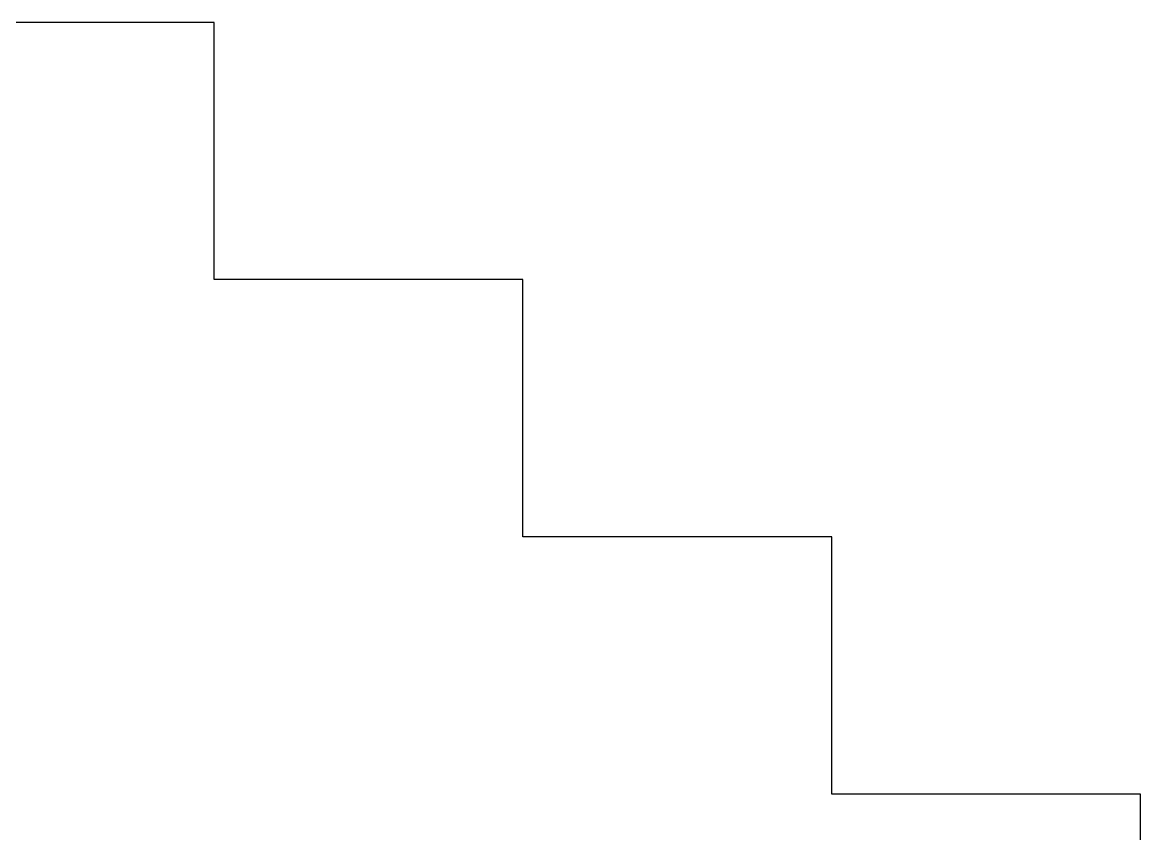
# Model space of a CAD drawing. Header units: centimetres. Extents: x 77721 to 213373, y -51694 to -17847.
# Drawn here: x 110028.7 to 110115.6, y -18992.1 to -18929 of the extents above; entities that cross this region are included whole.
import ezdxf

# ---------------------------------------------------------------- set-up
doc = ezdxf.new("R2010")
doc.units = ezdxf.units.CM
doc.header["$LTSCALE"] = 5
doc.header["$MEASUREMENT"] = 0
doc.layers.add('KOTI', color=4, linetype='Continuous')

msp = doc.modelspace()

# ---------------------------------------------------------------- linework, layer by layer
at = {"layer": 'KOTI', "color": 2, "linetype": 'Continuous', "true_color": 0xf1eb1f}
for p, q in [((110043.622, -18929.01), (110019.622, -18929.01)), ((110043.622, -18949.01), (110043.622, -18929.01)), ((110067.622, -18949.01), (110043.622, -18949.01)), ((110067.622, -18969.01), (110067.622, -18949.01)), ((110091.622, -18969.01), (110067.622, -18969.01)), ((110091.622, -18989.01), (110091.622, -18969.01)), ((110115.622, -18989.01), (110091.622, -18989.01)), ((110115.622, -19009.01), (110115.622, -18989.01))]:
    msp.add_line(p, q, dxfattribs=at)

doc.saveas('drawing.dxf')
